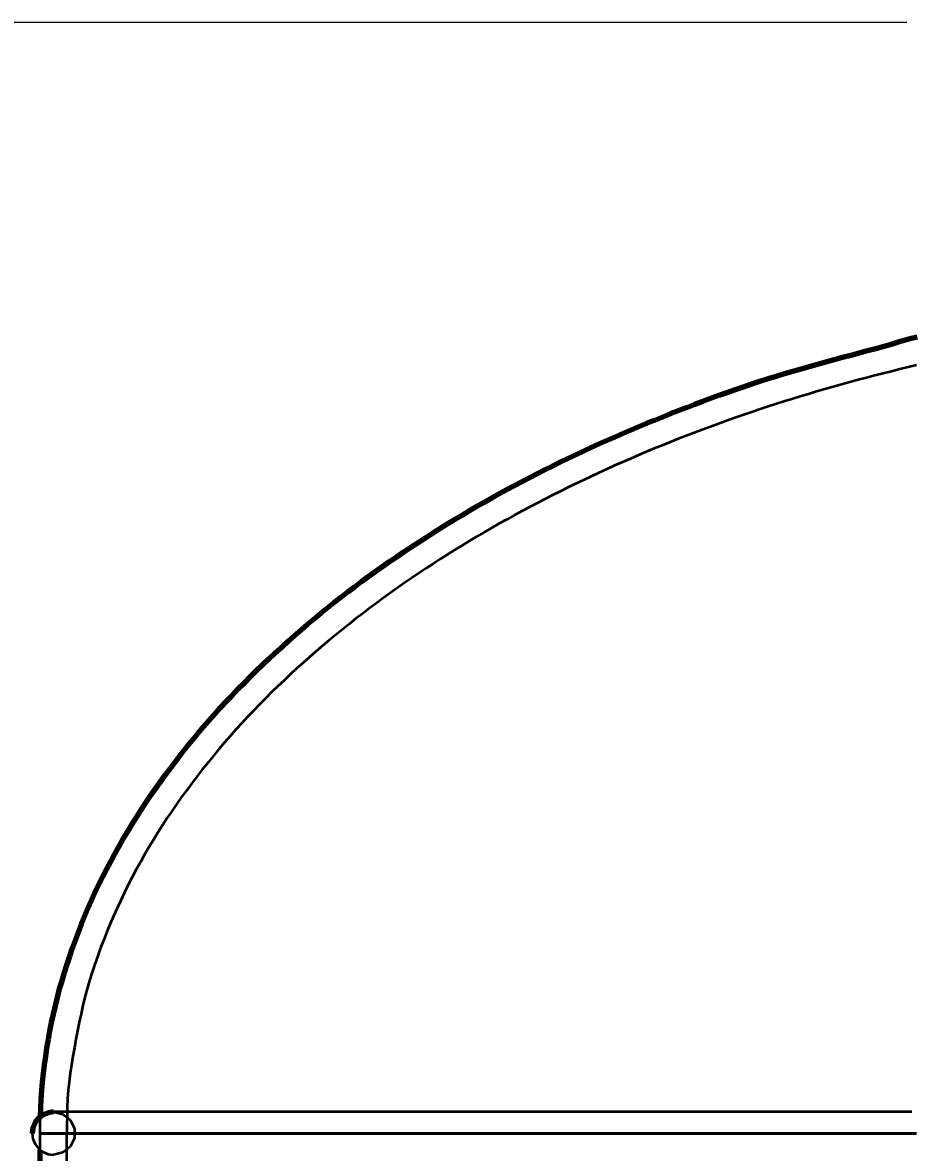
# Model space of a CAD drawing. Header units: millimetres. Extents: x 0 to 594, y 0 to 420.
# Drawn here: x 89.34 to 110.06, y 296.98 to 323.38 of the extents above; entities that cross this region are included whole.
import ezdxf

# ---------------------------------------------------------------- set-up
doc = ezdxf.new("R2010")
doc.units = ezdxf.units.MM
doc.linetypes.add('IRAM-E-TRAZOS', pattern=[5, 4, -1])
for name, color, linetype, lineweight in [('01-VISIBLE', 7, 'CONTINUOUS', 70), ('02-OCULTA', 4, 'IRAM-E-TRAZOS', 35), ('04-COTA', 3, 'CONTINUOUS', 18)]:
    doc.layers.add(name, color=color, linetype=linetype, lineweight=lineweight)
doc.styles.add('ISO3098', font='isocpeur.ttf')
doc.dimstyles.new('FLAMA-IRAM', dxfattribs={"dimtxt": 3.5, "dimasz": 3.5, "dimexe": 2, "dimexo": 1.5, "dimgap": 1, "dimtad": 1, "dimdec": 1, "dimtxsty": 'ISO3098', "dimblk": 'IRAM_FLECHA', "dimblk1": 'IRAM_FLECHA', "dimblk2": 'IRAM_FLECHA', "dimcen": 2.5, "dimclrd": 3, "dimclre": 3, "dimclrt": 3, "dimazin": 3, "dimtfac": 1, "dimtmove": 0, "dimatfit": 3, "dimlwd": 18, "dimlwe": 18})

# ---------------------------------------------------------------- blocks, each defined once
blk = doc.blocks.new('IRAM_FLECHA')
blk.add_solid([(0, 0), (-1, 0.125), (-1, -0.125)])

msp = doc.modelspace()

# ---------------------------------------------------------------- linework, layer by layer
at = {"layer": '01-VISIBLE'}
msp.add_line((89.75, 166.625), (89.75, 297.038), dxfattribs=at)
for points in [[(89.756, 297.823), (89.764, 298.024), (89.775, 298.225), (89.789, 298.426), (89.807, 298.626), (89.827, 298.826), (89.851, 299.026), (89.879, 299.225), (89.909, 299.424), (89.942, 299.622), (89.978, 299.82), (90.018, 300.017), (90.06, 300.214), (90.106, 300.41), (90.154, 300.605), (90.205, 300.8), (90.26, 300.994), (90.317, 301.186), (90.377, 301.378), (90.439, 301.57), (90.505, 301.76), (90.573, 301.949), (90.644, 302.137), (90.718, 302.324), (90.794, 302.511), (90.873, 302.696), (90.954, 302.88), (91.038, 303.062), (91.124, 303.244), (91.213, 303.425), (91.304, 303.604), (91.398, 303.782), (91.494, 303.959), (91.592, 304.135), (91.692, 304.309), (91.795, 304.482), (91.899, 304.654), (92.006, 304.824), (92.115, 304.994), (92.226, 305.161), (92.338, 305.328), (92.453, 305.493), (92.57, 305.657), (92.688, 305.82), (92.808, 305.981), (92.93, 306.141), (93.054, 306.3), (93.179, 306.457), (93.306, 306.613), (93.435, 306.768), (93.566, 306.921), (93.698, 307.073), (93.831, 307.223), (93.966, 307.372), (94.103, 307.52), (94.241, 307.666), (94.38, 307.811), (94.521, 307.955), (94.663, 308.097), (94.806, 308.238), (94.951, 308.378), (95.097, 308.517), (95.244, 308.654), (95.393, 308.789), (95.542, 308.924), (95.693, 309.057), (95.845, 309.189), (95.998, 309.319), (96.153, 309.448), (96.308, 309.576), (96.464, 309.703), (96.622, 309.828), (96.78, 309.952), (96.939, 310.075), (97.1, 310.196), (97.261, 310.317), (97.423, 310.436), (97.586, 310.553), (97.75, 310.67), (97.915, 310.785), (98.081, 310.899), (98.247, 311.012), (98.414, 311.124), (98.583, 311.234), (98.752, 311.343), (98.921, 311.451), (99.092, 311.558), (99.263, 311.664), (99.435, 311.768), (99.607, 311.872), (99.781, 311.974), (99.955, 312.075), (100.129, 312.175), (100.305, 312.274), (100.48, 312.371), (100.657, 312.468), (100.834, 312.563), (101.012, 312.657), (101.19, 312.75), (101.369, 312.843), (101.548, 312.934), (101.728, 313.024), (101.909, 313.112), (102.09, 313.2), (102.271, 313.287), (102.453, 313.372), (102.636, 313.456), (102.819, 313.539), (103.003, 313.621), (103.187, 313.702), (103.372, 313.782), (103.557, 313.861), (103.742, 313.939), (103.928, 314.015), (104.115, 314.091), (104.301, 314.166), (104.488, 314.24), (104.676, 314.313), (104.863, 314.386), (105.051, 314.458), (105.24, 314.529), (105.428, 314.599), (105.617, 314.668), (105.806, 314.736), (105.996, 314.804), (106.186, 314.869), (106.377, 314.934), (106.568, 314.997), (106.759, 315.058), (106.951, 315.118), (107.144, 315.176), (107.337, 315.234), (107.53, 315.29), (107.723, 315.345), (107.917, 315.399), (108.111, 315.452), (108.305, 315.505), (108.499, 315.557), (108.694, 315.609), (108.888, 315.661), (109.082, 315.713), (109.277, 315.765), (109.471, 315.818), (109.664, 315.873), (109.857, 315.932), (110.05, 315.986), (110.246, 316.032)], [(90.062, 297.928), (89.933, 297.911), (89.812, 297.861), (89.709, 297.782), (89.629, 297.678), (89.58, 297.557), (89.562, 297.428)]]:
    msp.add_lwpolyline(points, dxfattribs=at)
at = {"layer": '02-OCULTA'}
for p, q in [((89.75, 297.038), (89.75, 297.428)), ((90.375, 166.625), (90.375, 297.428))]:
    msp.add_line(p, q, dxfattribs=at)
for points in [[(110.228, 315.369), (110.032, 315.323), (109.837, 315.276), (109.641, 315.228), (109.446, 315.18), (109.251, 315.13), (109.057, 315.079), (108.862, 315.028), (108.668, 314.975), (108.474, 314.922), (108.28, 314.867), (108.087, 314.812), (107.894, 314.756), (107.701, 314.698), (107.508, 314.64), (107.316, 314.581), (107.124, 314.521), (106.932, 314.46), (106.741, 314.397), (106.55, 314.334), (106.359, 314.27), (106.169, 314.205), (105.979, 314.139), (105.789, 314.072), (105.6, 314.004), (105.411, 313.935), (105.222, 313.865), (105.034, 313.794), (104.846, 313.722), (104.659, 313.649), (104.471, 313.575), (104.285, 313.499), (104.099, 313.423), (103.913, 313.346), (103.728, 313.268), (103.543, 313.188), (103.358, 313.108), (103.174, 313.026), (102.991, 312.944), (102.808, 312.86), (102.625, 312.775), (102.443, 312.689), (102.262, 312.603), (102.081, 312.515), (101.901, 312.425), (101.721, 312.335), (101.542, 312.244), (101.363, 312.151), (101.185, 312.058), (101.008, 311.963), (100.831, 311.867), (100.654, 311.77), (100.479, 311.671), (100.304, 311.572), (100.13, 311.471), (99.956, 311.369), (99.783, 311.266), (99.611, 311.162), (99.44, 311.057), (99.269, 310.95), (99.1, 310.842), (98.93, 310.733), (98.762, 310.623), (98.595, 310.511), (98.428, 310.399), (98.262, 310.285), (98.098, 310.169), (97.934, 310.053), (97.77, 309.935), (97.608, 309.816), (97.447, 309.695), (97.287, 309.574), (97.128, 309.451), (96.97, 309.326), (96.812, 309.201), (96.656, 309.074), (96.501, 308.945), (96.347, 308.816), (96.195, 308.685), (96.043, 308.553), (95.893, 308.419), (95.743, 308.284), (95.595, 308.148), (95.449, 308.01), (95.303, 307.871), (95.159, 307.731), (95.016, 307.589), (94.875, 307.446), (94.735, 307.301), (94.597, 307.155), (94.46, 307.008), (94.325, 306.859), (94.191, 306.708), (94.059, 306.557), (93.928, 306.404), (93.799, 306.249), (93.672, 306.093), (93.546, 305.936), (93.423, 305.778), (93.301, 305.618), (93.181, 305.456), (93.063, 305.293), (92.946, 305.129), (92.832, 304.963), (92.72, 304.797), (92.61, 304.628), (92.501, 304.459), (92.396, 304.287), (92.292, 304.115), (92.19, 303.941), (92.091, 303.766), (91.995, 303.59), (91.9, 303.412), (91.808, 303.233), (91.719, 303.053), (91.633, 302.871), (91.548, 302.688), (91.466, 302.505), (91.387, 302.32), (91.31, 302.134), (91.235, 301.947), (91.163, 301.759), (91.094, 301.571), (91.027, 301.381), (90.964, 301.19), (90.905, 300.997), (90.849, 300.804), (90.797, 300.61), (90.748, 300.415), (90.704, 300.218), (90.662, 300.022), (90.622, 299.824), (90.585, 299.627), (90.55, 299.428), (90.516, 299.23), (90.484, 299.032), (90.453, 298.833), (90.426, 298.633), (90.405, 298.433), (90.391, 298.233), (90.383, 298.032), (90.378, 297.83), (90.376, 297.629), (90.375, 297.428)], [(89.75, 297.428), (89.75, 297.494), (89.751, 297.56), (89.751, 297.626), (89.752, 297.691), (89.754, 297.757), (89.756, 297.823)], [(110.12, 297.928), (109.919, 297.928), (109.719, 297.928), (109.518, 297.928), (109.317, 297.928), (109.117, 297.928), (108.916, 297.928), (108.716, 297.928), (108.515, 297.928), (108.315, 297.928), (108.114, 297.928), (107.913, 297.928), (107.713, 297.928), (107.512, 297.928), (107.312, 297.928), (107.111, 297.928), (106.911, 297.928), (106.71, 297.928), (106.509, 297.928), (106.309, 297.928), (106.108, 297.928), (105.908, 297.928), (105.707, 297.928), (105.507, 297.928), (105.306, 297.928), (105.105, 297.928), (104.905, 297.928), (104.704, 297.928), (104.504, 297.928), (104.303, 297.928), (104.103, 297.928), (103.902, 297.928), (103.701, 297.928), (103.501, 297.928), (103.3, 297.928), (103.1, 297.928), (102.899, 297.928), (102.699, 297.928), (102.498, 297.928), (102.297, 297.928), (102.097, 297.928), (101.896, 297.928), (101.696, 297.928), (101.495, 297.928), (101.295, 297.928), (101.094, 297.928), (100.893, 297.928), (100.693, 297.928), (100.492, 297.928), (100.292, 297.928), (100.091, 297.928), (99.891, 297.928), (99.69, 297.928), (99.489, 297.928), (99.289, 297.928), (99.088, 297.928), (98.888, 297.928), (98.687, 297.928), (98.487, 297.928), (98.286, 297.928), (98.085, 297.928), (97.885, 297.928), (97.684, 297.928), (97.484, 297.928), (97.283, 297.928), (97.083, 297.928), (96.882, 297.928), (96.681, 297.928), (96.481, 297.928), (96.28, 297.928), (96.08, 297.928), (95.879, 297.928), (95.679, 297.928), (95.478, 297.928), (95.277, 297.928), (95.077, 297.928), (94.876, 297.928), (94.676, 297.928), (94.475, 297.928), (94.275, 297.928), (94.074, 297.928), (93.873, 297.928), (93.673, 297.928), (93.472, 297.928), (93.272, 297.928), (93.071, 297.928), (92.871, 297.928), (92.67, 297.928), (92.469, 297.928), (92.269, 297.928), (92.068, 297.928), (91.868, 297.928), (91.667, 297.928), (91.467, 297.928), (91.266, 297.928), (91.065, 297.928), (90.865, 297.928), (90.664, 297.928), (90.464, 297.928), (90.263, 297.928), (90.062, 297.928)], [(110.12, 297.928), (109.919, 297.928), (109.719, 297.928), (109.518, 297.928), (109.317, 297.928), (109.117, 297.928), (108.916, 297.928), (108.716, 297.928), (108.515, 297.928), (108.315, 297.928), (108.114, 297.928), (107.913, 297.928), (107.713, 297.928), (107.512, 297.928), (107.312, 297.928), (107.111, 297.928), (106.911, 297.928), (106.71, 297.928), (106.509, 297.928), (106.309, 297.928), (106.108, 297.928), (105.908, 297.928), (105.707, 297.928), (105.507, 297.928), (105.306, 297.928), (105.105, 297.928), (104.905, 297.928), (104.704, 297.928), (104.504, 297.928), (104.303, 297.928), (104.103, 297.928), (103.902, 297.928), (103.701, 297.928), (103.501, 297.928), (103.3, 297.928), (103.1, 297.928), (102.899, 297.928), (102.699, 297.928), (102.498, 297.928), (102.297, 297.928), (102.097, 297.928), (101.896, 297.928), (101.696, 297.928), (101.495, 297.928), (101.295, 297.928), (101.094, 297.928), (100.893, 297.928), (100.693, 297.928), (100.492, 297.928), (100.292, 297.928), (100.091, 297.928), (99.891, 297.928), (99.69, 297.928), (99.489, 297.928), (99.289, 297.928), (99.088, 297.928), (98.888, 297.928), (98.687, 297.928), (98.487, 297.928), (98.286, 297.928), (98.085, 297.928), (97.885, 297.928), (97.684, 297.928), (97.484, 297.928), (97.283, 297.928), (97.083, 297.928), (96.882, 297.928), (96.681, 297.928), (96.481, 297.928), (96.28, 297.928), (96.08, 297.928), (95.879, 297.928), (95.679, 297.928), (95.478, 297.928), (95.277, 297.928), (95.077, 297.928), (94.876, 297.928), (94.676, 297.928), (94.475, 297.928), (94.275, 297.928), (94.074, 297.928), (93.873, 297.928), (93.673, 297.928), (93.472, 297.928), (93.272, 297.928), (93.071, 297.928), (92.871, 297.928), (92.67, 297.928), (92.469, 297.928), (92.269, 297.928), (92.068, 297.928), (91.868, 297.928), (91.667, 297.928), (91.467, 297.928), (91.266, 297.928), (91.065, 297.928), (90.865, 297.928), (90.664, 297.928), (90.464, 297.928), (90.263, 297.928), (90.062, 297.928)], [(90.062, 297.928), (90.279, 297.879), (90.453, 297.74), (90.55, 297.539), (90.55, 297.317), (90.453, 297.116), (90.279, 296.978), (90.062, 296.928)], [(89.562, 297.428), (89.58, 297.299), (89.629, 297.178), (89.709, 297.075), (89.812, 296.995), (89.933, 296.945), (90.062, 296.928)], [(110.15, 297.428), (109.95, 297.428), (109.75, 297.428), (109.55, 297.428), (109.35, 297.428), (109.15, 297.428), (108.95, 297.428), (108.75, 297.428), (108.55, 297.428), (108.35, 297.428), (108.15, 297.428), (107.95, 297.428), (107.75, 297.428), (107.55, 297.428), (107.35, 297.428), (107.15, 297.428), (106.95, 297.428), (106.75, 297.428), (106.55, 297.428), (106.35, 297.428), (106.15, 297.428), (105.95, 297.428), (105.75, 297.428), (105.55, 297.428), (105.35, 297.428), (105.15, 297.428), (104.95, 297.428), (104.75, 297.428), (104.55, 297.428), (104.35, 297.428), (104.15, 297.428), (103.95, 297.428), (103.75, 297.428), (103.55, 297.428), (103.35, 297.428), (103.15, 297.428), (102.95, 297.428), (102.75, 297.428), (102.55, 297.428), (102.35, 297.428), (102.15, 297.428), (101.95, 297.428), (101.75, 297.428), (101.55, 297.428), (101.35, 297.428), (101.15, 297.428), (100.95, 297.428), (100.75, 297.428), (100.55, 297.428), (100.35, 297.428), (100.15, 297.428), (99.95, 297.428), (99.75, 297.428), (99.55, 297.428), (99.35, 297.428), (99.15, 297.428), (98.95, 297.428), (98.75, 297.428), (98.55, 297.428), (98.35, 297.428), (98.15, 297.428), (97.95, 297.428), (97.75, 297.428), (97.55, 297.428), (97.35, 297.428), (97.15, 297.428), (96.95, 297.428), (96.75, 297.428), (96.55, 297.428), (96.35, 297.428), (96.15, 297.428), (95.95, 297.428), (95.75, 297.428), (95.55, 297.428), (95.35, 297.428), (95.15, 297.428), (94.95, 297.428), (94.75, 297.428), (94.55, 297.428), (94.35, 297.428), (94.15, 297.428), (93.95, 297.428), (93.75, 297.428), (93.55, 297.428), (93.35, 297.428), (93.15, 297.428), (92.95, 297.428), (92.75, 297.428), (92.55, 297.428), (92.35, 297.428), (92.15, 297.428), (91.95, 297.428), (91.75, 297.428), (91.55, 297.428), (91.35, 297.428), (91.15, 297.428), (90.95, 297.428), (90.75, 297.428), (90.55, 297.428), (90.35, 297.428), (90.15, 297.428), (89.95, 297.428), (89.75, 297.428)], [(89.75, 297.428), (89.95, 297.428), (90.15, 297.428), (90.35, 297.428), (90.55, 297.428), (90.75, 297.428), (90.95, 297.428), (91.15, 297.428), (91.35, 297.428), (91.55, 297.428), (91.75, 297.428), (91.95, 297.428), (92.15, 297.428), (92.35, 297.428), (92.55, 297.428), (92.75, 297.428), (92.95, 297.428), (93.15, 297.428), (93.35, 297.428), (93.55, 297.428), (93.75, 297.428), (93.95, 297.428), (94.15, 297.428), (94.35, 297.428), (94.55, 297.428), (94.75, 297.428), (94.95, 297.428), (95.15, 297.428), (95.35, 297.428), (95.55, 297.428), (95.75, 297.428), (95.95, 297.428), (96.15, 297.428), (96.35, 297.428), (96.55, 297.428), (96.75, 297.428), (96.95, 297.428), (97.15, 297.428), (97.35, 297.428), (97.55, 297.428), (97.75, 297.428), (97.95, 297.428), (98.15, 297.428), (98.35, 297.428), (98.55, 297.428), (98.75, 297.428), (98.95, 297.428), (99.15, 297.428), (99.35, 297.428), (99.55, 297.428), (99.75, 297.428), (99.95, 297.428), (100.15, 297.428), (100.35, 297.428), (100.55, 297.428), (100.75, 297.428), (100.95, 297.428), (101.15, 297.428), (101.35, 297.428), (101.55, 297.428), (101.75, 297.428), (101.95, 297.428), (102.15, 297.428), (102.35, 297.428), (102.55, 297.428), (102.75, 297.428), (102.95, 297.428), (103.15, 297.428), (103.35, 297.428), (103.55, 297.428), (103.75, 297.428), (103.95, 297.428), (104.15, 297.428), (104.35, 297.428), (104.55, 297.428), (104.75, 297.428), (104.95, 297.428), (105.15, 297.428), (105.35, 297.428), (105.55, 297.428), (105.75, 297.428), (105.95, 297.428), (106.15, 297.428), (106.35, 297.428), (106.55, 297.428), (106.75, 297.428), (106.95, 297.428), (107.15, 297.428), (107.35, 297.428), (107.55, 297.428), (107.75, 297.428), (107.95, 297.428), (108.15, 297.428), (108.35, 297.428), (108.55, 297.428), (108.75, 297.428), (108.95, 297.428), (109.15, 297.428), (109.35, 297.428), (109.55, 297.428), (109.75, 297.428), (109.95, 297.428), (110.15, 297.428)], [(110.15, 297.428), (109.95, 297.428), (109.75, 297.428), (109.55, 297.428), (109.35, 297.428), (109.15, 297.428), (108.95, 297.428), (108.75, 297.428), (108.55, 297.428), (108.35, 297.428), (108.15, 297.428), (107.95, 297.428), (107.75, 297.428), (107.55, 297.428), (107.35, 297.428), (107.15, 297.428), (106.95, 297.428), (106.75, 297.428), (106.55, 297.428), (106.35, 297.428), (106.15, 297.428), (105.95, 297.428), (105.75, 297.428), (105.55, 297.428), (105.35, 297.428), (105.15, 297.428), (104.95, 297.428), (104.75, 297.428), (104.55, 297.428), (104.35, 297.428), (104.15, 297.428), (103.95, 297.428), (103.75, 297.428), (103.55, 297.428), (103.35, 297.428), (103.15, 297.428), (102.95, 297.428), (102.75, 297.428), (102.55, 297.428), (102.35, 297.428), (102.15, 297.428), (101.95, 297.428), (101.75, 297.428), (101.55, 297.428), (101.35, 297.428), (101.15, 297.428), (100.95, 297.428), (100.75, 297.428), (100.55, 297.428), (100.35, 297.428), (100.15, 297.428), (99.95, 297.428), (99.75, 297.428), (99.55, 297.428), (99.35, 297.428), (99.15, 297.428), (98.95, 297.428), (98.75, 297.428), (98.55, 297.428), (98.35, 297.428), (98.15, 297.428), (97.95, 297.428), (97.75, 297.428), (97.55, 297.428), (97.35, 297.428), (97.15, 297.428), (96.95, 297.428), (96.75, 297.428), (96.55, 297.428), (96.35, 297.428), (96.15, 297.428), (95.95, 297.428), (95.75, 297.428), (95.55, 297.428), (95.35, 297.428), (95.15, 297.428), (94.95, 297.428), (94.75, 297.428), (94.55, 297.428), (94.35, 297.428), (94.15, 297.428), (93.95, 297.428), (93.75, 297.428), (93.55, 297.428), (93.35, 297.428), (93.15, 297.428), (92.95, 297.428), (92.75, 297.428), (92.55, 297.428), (92.35, 297.428), (92.15, 297.428), (91.95, 297.428), (91.75, 297.428), (91.55, 297.428), (91.35, 297.428), (91.15, 297.428), (90.95, 297.428), (90.75, 297.428), (90.55, 297.428), (90.35, 297.428), (90.15, 297.428), (89.95, 297.428), (89.75, 297.428)], [(89.75, 297.428), (89.95, 297.428), (90.15, 297.428), (90.35, 297.428), (90.55, 297.428), (90.75, 297.428), (90.95, 297.428), (91.15, 297.428), (91.35, 297.428), (91.55, 297.428), (91.75, 297.428), (91.95, 297.428), (92.15, 297.428), (92.35, 297.428), (92.55, 297.428), (92.75, 297.428), (92.95, 297.428), (93.15, 297.428), (93.35, 297.428), (93.55, 297.428), (93.75, 297.428), (93.95, 297.428), (94.15, 297.428), (94.35, 297.428), (94.55, 297.428), (94.75, 297.428), (94.95, 297.428), (95.15, 297.428), (95.35, 297.428), (95.55, 297.428), (95.75, 297.428), (95.95, 297.428), (96.15, 297.428), (96.35, 297.428), (96.55, 297.428), (96.75, 297.428), (96.95, 297.428), (97.15, 297.428), (97.35, 297.428), (97.55, 297.428), (97.75, 297.428), (97.95, 297.428), (98.15, 297.428), (98.35, 297.428), (98.55, 297.428), (98.75, 297.428), (98.95, 297.428), (99.15, 297.428), (99.35, 297.428), (99.55, 297.428), (99.75, 297.428), (99.95, 297.428), (100.15, 297.428), (100.35, 297.428), (100.55, 297.428), (100.75, 297.428), (100.95, 297.428), (101.15, 297.428), (101.35, 297.428), (101.55, 297.428), (101.75, 297.428), (101.95, 297.428), (102.15, 297.428), (102.35, 297.428), (102.55, 297.428), (102.75, 297.428), (102.95, 297.428), (103.15, 297.428), (103.35, 297.428), (103.55, 297.428), (103.75, 297.428), (103.95, 297.428), (104.15, 297.428), (104.35, 297.428), (104.55, 297.428), (104.75, 297.428), (104.95, 297.428), (105.15, 297.428), (105.35, 297.428), (105.55, 297.428), (105.75, 297.428), (105.95, 297.428), (106.15, 297.428), (106.35, 297.428), (106.55, 297.428), (106.75, 297.428), (106.95, 297.428), (107.15, 297.428), (107.35, 297.428), (107.55, 297.428), (107.75, 297.428), (107.95, 297.428), (108.15, 297.428), (108.35, 297.428), (108.55, 297.428), (108.75, 297.428), (108.95, 297.428), (109.15, 297.428), (109.35, 297.428), (109.55, 297.428), (109.75, 297.428), (109.95, 297.428), (110.15, 297.428)], [(110.224, 297.428), (110.024, 297.428), (109.823, 297.428), (109.623, 297.428), (109.422, 297.428), (109.222, 297.428), (109.021, 297.428), (108.821, 297.428), (108.62, 297.428), (108.42, 297.428), (108.219, 297.428), (108.019, 297.428), (107.818, 297.428), (107.618, 297.428), (107.417, 297.428), (107.217, 297.428), (107.016, 297.428), (106.816, 297.428), (106.615, 297.428), (106.415, 297.428), (106.214, 297.428), (106.014, 297.428), (105.813, 297.428), (105.613, 297.428), (105.412, 297.428), (105.212, 297.428), (105.011, 297.428), (104.811, 297.428), (104.61, 297.428), (104.41, 297.428), (104.209, 297.428), (104.009, 297.428), (103.808, 297.428), (103.608, 297.428), (103.407, 297.428), (103.207, 297.428), (103.006, 297.428), (102.806, 297.428), (102.605, 297.428), (102.405, 297.428), (102.204, 297.428), (102.004, 297.428), (101.803, 297.428), (101.603, 297.428), (101.402, 297.428), (101.202, 297.428), (101.001, 297.428), (100.801, 297.428), (100.6, 297.428), (100.4, 297.428), (100.199, 297.428), (99.999, 297.428), (99.798, 297.428), (99.598, 297.428), (99.397, 297.428), (99.197, 297.428), (98.996, 297.428), (98.796, 297.428), (98.595, 297.428), (98.395, 297.428), (98.194, 297.428), (97.994, 297.428), (97.793, 297.428), (97.593, 297.428), (97.392, 297.428), (97.192, 297.428), (96.991, 297.428), (96.791, 297.428), (96.59, 297.428), (96.39, 297.428), (96.189, 297.428), (95.989, 297.428), (95.788, 297.428), (95.588, 297.428), (95.387, 297.428), (95.187, 297.428), (94.986, 297.428), (94.786, 297.428), (94.585, 297.428), (94.385, 297.428), (94.184, 297.428), (93.984, 297.428), (93.783, 297.428), (93.583, 297.428), (93.382, 297.428), (93.182, 297.428), (92.981, 297.428), (92.781, 297.428), (92.58, 297.428), (92.38, 297.428), (92.179, 297.428), (91.979, 297.428), (91.778, 297.428), (91.578, 297.428), (91.377, 297.428), (91.177, 297.428), (90.976, 297.428), (90.776, 297.428), (90.575, 297.428), (90.375, 297.428)], [(90.375, 297.428), (90.575, 297.428), (90.776, 297.428), (90.976, 297.428), (91.177, 297.428), (91.377, 297.428), (91.578, 297.428), (91.778, 297.428), (91.979, 297.428), (92.179, 297.428), (92.38, 297.428), (92.58, 297.428), (92.781, 297.428), (92.981, 297.428), (93.182, 297.428), (93.382, 297.428), (93.583, 297.428), (93.783, 297.428), (93.984, 297.428), (94.184, 297.428), (94.385, 297.428), (94.585, 297.428), (94.786, 297.428), (94.986, 297.428), (95.187, 297.428), (95.387, 297.428), (95.588, 297.428), (95.788, 297.428), (95.989, 297.428), (96.189, 297.428), (96.39, 297.428), (96.59, 297.428), (96.791, 297.428), (96.991, 297.428), (97.192, 297.428), (97.392, 297.428), (97.593, 297.428), (97.793, 297.428), (97.994, 297.428), (98.194, 297.428), (98.395, 297.428), (98.595, 297.428), (98.796, 297.428), (98.996, 297.428), (99.197, 297.428), (99.397, 297.428), (99.598, 297.428), (99.798, 297.428), (99.999, 297.428), (100.199, 297.428), (100.4, 297.428), (100.6, 297.428), (100.801, 297.428), (101.001, 297.428), (101.202, 297.428), (101.402, 297.428), (101.603, 297.428), (101.803, 297.428), (102.004, 297.428), (102.204, 297.428), (102.405, 297.428), (102.605, 297.428), (102.806, 297.428), (103.006, 297.428), (103.207, 297.428), (103.407, 297.428), (103.608, 297.428), (103.808, 297.428), (104.009, 297.428), (104.209, 297.428), (104.41, 297.428), (104.61, 297.428), (104.811, 297.428), (105.011, 297.428), (105.212, 297.428), (105.412, 297.428), (105.613, 297.428), (105.813, 297.428), (106.014, 297.428), (106.214, 297.428), (106.415, 297.428), (106.615, 297.428), (106.816, 297.428), (107.016, 297.428), (107.217, 297.428), (107.417, 297.428), (107.618, 297.428), (107.818, 297.428), (108.019, 297.428), (108.219, 297.428), (108.42, 297.428), (108.62, 297.428), (108.821, 297.428), (109.021, 297.428), (109.222, 297.428), (109.422, 297.428), (109.623, 297.428), (109.823, 297.428), (110.024, 297.428), (110.224, 297.428)], [(110.224, 297.428), (110.024, 297.428), (109.823, 297.428), (109.623, 297.428), (109.422, 297.428), (109.222, 297.428), (109.021, 297.428), (108.821, 297.428), (108.62, 297.428), (108.42, 297.428), (108.219, 297.428), (108.019, 297.428), (107.818, 297.428), (107.618, 297.428), (107.417, 297.428), (107.217, 297.428), (107.016, 297.428), (106.816, 297.428), (106.615, 297.428), (106.415, 297.428), (106.214, 297.428), (106.014, 297.428), (105.813, 297.428), (105.613, 297.428), (105.412, 297.428), (105.212, 297.428), (105.011, 297.428), (104.811, 297.428), (104.61, 297.428), (104.41, 297.428), (104.209, 297.428), (104.009, 297.428), (103.808, 297.428), (103.608, 297.428), (103.407, 297.428), (103.207, 297.428), (103.006, 297.428), (102.806, 297.428), (102.605, 297.428), (102.405, 297.428), (102.204, 297.428), (102.004, 297.428), (101.803, 297.428), (101.603, 297.428), (101.402, 297.428), (101.202, 297.428), (101.001, 297.428), (100.801, 297.428), (100.6, 297.428), (100.4, 297.428), (100.199, 297.428), (99.999, 297.428), (99.798, 297.428), (99.598, 297.428), (99.397, 297.428), (99.197, 297.428), (98.996, 297.428), (98.796, 297.428), (98.595, 297.428), (98.395, 297.428), (98.194, 297.428), (97.994, 297.428), (97.793, 297.428), (97.593, 297.428), (97.392, 297.428), (97.192, 297.428), (96.991, 297.428), (96.791, 297.428), (96.59, 297.428), (96.39, 297.428), (96.189, 297.428), (95.989, 297.428), (95.788, 297.428), (95.588, 297.428), (95.387, 297.428), (95.187, 297.428), (94.986, 297.428), (94.786, 297.428), (94.585, 297.428), (94.385, 297.428), (94.184, 297.428), (93.984, 297.428), (93.783, 297.428), (93.583, 297.428), (93.382, 297.428), (93.182, 297.428), (92.981, 297.428), (92.781, 297.428), (92.58, 297.428), (92.38, 297.428), (92.179, 297.428), (91.979, 297.428), (91.778, 297.428), (91.578, 297.428), (91.377, 297.428), (91.177, 297.428), (90.976, 297.428), (90.776, 297.428), (90.575, 297.428), (90.375, 297.428)], [(90.375, 297.428), (90.575, 297.428), (90.776, 297.428), (90.976, 297.428), (91.177, 297.428), (91.377, 297.428), (91.578, 297.428), (91.778, 297.428), (91.979, 297.428), (92.179, 297.428), (92.38, 297.428), (92.58, 297.428), (92.781, 297.428), (92.981, 297.428), (93.182, 297.428), (93.382, 297.428), (93.583, 297.428), (93.783, 297.428), (93.984, 297.428), (94.184, 297.428), (94.385, 297.428), (94.585, 297.428), (94.786, 297.428), (94.986, 297.428), (95.187, 297.428), (95.387, 297.428), (95.588, 297.428), (95.788, 297.428), (95.989, 297.428), (96.189, 297.428), (96.39, 297.428), (96.59, 297.428), (96.791, 297.428), (96.991, 297.428), (97.192, 297.428), (97.392, 297.428), (97.593, 297.428), (97.793, 297.428), (97.994, 297.428), (98.194, 297.428), (98.395, 297.428), (98.595, 297.428), (98.796, 297.428), (98.996, 297.428), (99.197, 297.428), (99.397, 297.428), (99.598, 297.428), (99.798, 297.428), (99.999, 297.428), (100.199, 297.428), (100.4, 297.428), (100.6, 297.428), (100.801, 297.428), (101.001, 297.428), (101.202, 297.428), (101.402, 297.428), (101.603, 297.428), (101.803, 297.428), (102.004, 297.428), (102.204, 297.428), (102.405, 297.428), (102.605, 297.428), (102.806, 297.428), (103.006, 297.428), (103.207, 297.428), (103.407, 297.428), (103.608, 297.428), (103.808, 297.428), (104.009, 297.428), (104.209, 297.428), (104.41, 297.428), (104.61, 297.428), (104.811, 297.428), (105.011, 297.428), (105.212, 297.428), (105.412, 297.428), (105.613, 297.428), (105.813, 297.428), (106.014, 297.428), (106.214, 297.428), (106.415, 297.428), (106.615, 297.428), (106.816, 297.428), (107.016, 297.428), (107.217, 297.428), (107.417, 297.428), (107.618, 297.428), (107.818, 297.428), (108.019, 297.428), (108.219, 297.428), (108.42, 297.428), (108.62, 297.428), (108.821, 297.428), (109.021, 297.428), (109.222, 297.428), (109.422, 297.428), (109.623, 297.428), (109.823, 297.428), (110.024, 297.428), (110.224, 297.428)]]:
    msp.add_lwpolyline(points, dxfattribs=at)

# ---------------------------------------------------------------- dimensions: what is measured, and where the dimension line sits
at = {"layer": '04-COTA'}
for base, p1, text in [((62.75, 166.625), (89.75, 166.625), '<>±0,5'), ((71.75, 169.375), (89.75, 169.375), '<>±0,5'), ((80.75, 297.428), (89.75, 297.428), '<>±0,3')]:
    msp.add_linear_dim(base=base, p1=p1, p2=(111.5, 323.375), angle=90, text=text, dimstyle='FLAMA-IRAM', override={"dimlfac": 2}, dxfattribs=at).render()

doc.saveas('drawing.dxf')
